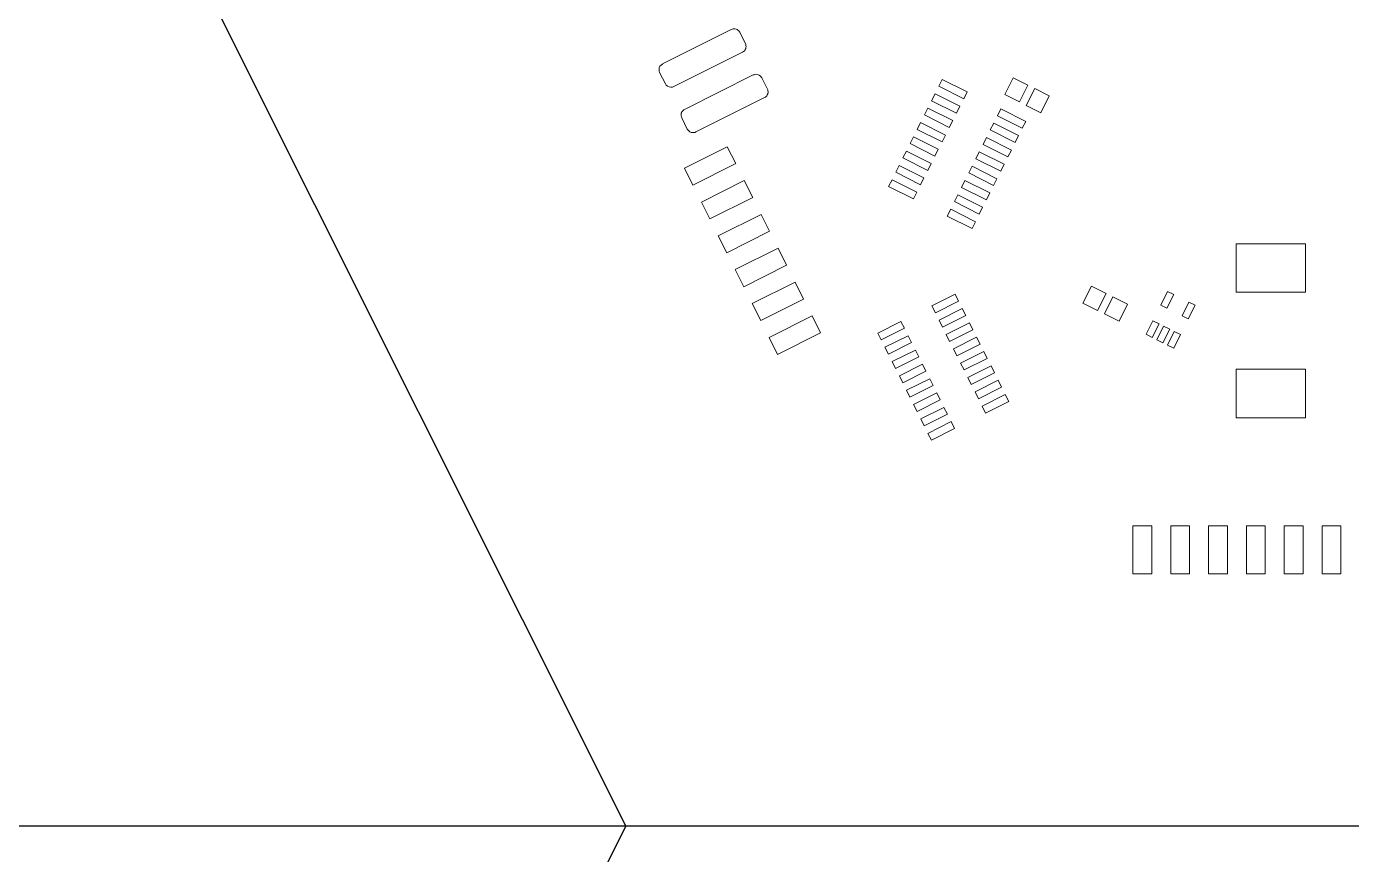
# Model space of a CAD drawing. Header units: inches. Extents: x 70 to 970, y -386 to 214.
# Drawn here: x 189.1 to 294.1, y 100.1 to 165.7 of the extents above; entities that cross this region are included whole.
import ezdxf

# ---------------------------------------------------------------- set-up
doc = ezdxf.new("R2010")
doc.units = ezdxf.units.IN
doc.header["$MEASUREMENT"] = 0

msp = doc.modelspace()

# ---------------------------------------------------------------- linework, layer by layer
at = {"color": 5}
for p in [(190.39, 194.62), (190.39, 10.06)]:
    msp.add_line(p, (236.6, 102.34), dxfattribs=at)
at = {"color": 1, "lineweight": 0}
for p, q in [((261.68, 161.52), (261.41, 160.98)), ((261.41, 160.98), (263.38, 160)), ((263.65, 160.53), (261.68, 161.52)), ((267.31, 161.66), (266.64, 160.32)), ((268.47, 161.08), (267.31, 161.66)), ((267.8, 159.74), (268.47, 161.08)), ((269.01, 160.81), (268.34, 159.47)), ((270.17, 160.23), (269.01, 160.81)), ((261.11, 160.38), (260.84, 159.84)), ((260.84, 159.84), (262.81, 158.86)), ((263.08, 159.4), (261.11, 160.38)), ((263.38, 160), (263.65, 160.53)), ((266.64, 160.32), (267.8, 159.74)), ((269.5, 158.88), (270.17, 160.23)), ((260.54, 159.25), (260.27, 158.71)), ((260.27, 158.71), (262.24, 157.72)), ((262.51, 158.26), (260.54, 159.25)), ((262.81, 158.86), (263.08, 159.4)), ((266.33, 159.19), (266.06, 158.65)), ((266.06, 158.65), (268.03, 157.67)), ((268.3, 158.2), (266.33, 159.19)), ((268.34, 159.47), (269.5, 158.88)), ((259.97, 158.11), (259.7, 157.57)), ((259.7, 157.57), (261.67, 156.59)), ((261.94, 157.12), (259.97, 158.11)), ((262.24, 157.72), (262.51, 158.26)), ((265.76, 158.05), (265.49, 157.52)), ((267.73, 157.07), (265.76, 158.05)), ((268.03, 157.67), (268.3, 158.2)), ((259.4, 156.97), (259.14, 156.44)), ((261.37, 155.99), (259.4, 156.97)), ((261.67, 156.59), (261.94, 157.12)), ((265.19, 156.92), (264.92, 156.38)), ((267.16, 155.93), (265.19, 156.92)), ((265.49, 157.52), (267.46, 156.53)), ((267.46, 156.53), (267.73, 157.07)), ((244.64, 156.19), (241.24, 154.49)), ((245.31, 154.85), (244.64, 156.19)), ((258.84, 155.84), (258.57, 155.3)), ((260.8, 154.85), (258.84, 155.84)), ((259.14, 156.44), (261.1, 155.45)), ((261.1, 155.45), (261.37, 155.99)), ((264.62, 155.78), (264.35, 155.24)), ((266.59, 154.8), (264.62, 155.78)), ((264.92, 156.38), (266.89, 155.4)), ((266.89, 155.4), (267.16, 155.93)), ((241.24, 154.49), (241.92, 153.15)), ((241.92, 153.15), (245.31, 154.85)), ((258.27, 154.7), (258, 154.17)), ((260.23, 153.72), (258.27, 154.7)), ((258.57, 155.3), (260.53, 154.32)), ((260.53, 154.32), (260.8, 154.85)), ((264.05, 154.65), (263.78, 154.11)), ((266.02, 153.66), (264.05, 154.65)), ((264.35, 155.24), (266.32, 154.26)), ((266.32, 154.26), (266.59, 154.8)), ((245.98, 153.51), (242.59, 151.81)), ((246.66, 152.17), (245.98, 153.51)), ((257.7, 153.57), (257.43, 153.03)), ((259.67, 152.58), (257.7, 153.57)), ((258, 154.17), (259.96, 153.18)), ((259.96, 153.18), (260.23, 153.72)), ((263.48, 153.51), (263.22, 152.97)), ((265.45, 152.53), (263.48, 153.51)), ((263.78, 154.11), (265.75, 153.12)), ((265.75, 153.12), (266.02, 153.66)), ((257.43, 153.03), (259.4, 152.05)), ((259.4, 152.05), (259.67, 152.58)), ((262.92, 152.37), (262.65, 151.84)), ((264.88, 151.39), (262.92, 152.37)), ((263.22, 152.97), (265.18, 151.99)), ((265.18, 151.99), (265.45, 152.53)), ((242.59, 151.81), (243.26, 150.47)), ((243.26, 150.47), (246.66, 152.17)), ((262.65, 151.84), (264.61, 150.85)), ((264.61, 150.85), (264.88, 151.39)), ((247.33, 150.83), (243.93, 149.13)), ((248, 149.49), (247.33, 150.83)), ((262.35, 151.24), (262.08, 150.7)), ((262.08, 150.7), (264.05, 149.72)), ((264.31, 150.25), (262.35, 151.24)), ((264.05, 149.72), (264.31, 150.25)), ((244.6, 147.79), (248, 149.49)), ((243.93, 149.13), (244.6, 147.79)), ((248.67, 148.15), (245.27, 146.45)), ((249.34, 146.81), (248.67, 148.15)), ((290.49, 148.51), (284.99, 148.51)), ((284.99, 148.51), (284.99, 144.66)), ((290.49, 144.66), (290.49, 148.51)), ((245.27, 146.45), (245.94, 145.1)), ((245.94, 145.1), (249.34, 146.81)), ((250.01, 145.46), (246.62, 143.76)), ((250.69, 144.12), (250.01, 145.46)), ((273.51, 145.15), (272.84, 143.8)), ((274.67, 144.56), (273.51, 145.15)), ((247.29, 142.42), (250.69, 144.12)), ((262.7, 144.5), (260.86, 143.58)), ((261.14, 143.04), (262.98, 143.96)), ((262.98, 143.96), (262.7, 144.5)), ((274, 143.22), (274.67, 144.56)), ((275.21, 144.3), (274.54, 142.95)), ((276.37, 143.71), (275.21, 144.3)), ((279.54, 144.72), (279, 143.65)), ((279.49, 143.4), (280.03, 144.48)), ((280.03, 144.48), (279.54, 144.72)), ((284.99, 144.66), (290.49, 144.66)), ((246.62, 143.76), (247.29, 142.42)), ((260.86, 143.58), (261.14, 143.04)), ((263.27, 143.37), (261.43, 142.45)), ((263.55, 142.82), (263.27, 143.37)), ((272.84, 143.8), (274, 143.22)), ((274.54, 142.95), (275.7, 142.37)), ((275.7, 142.37), (276.37, 143.71)), ((279, 143.65), (279.49, 143.4)), ((281.24, 143.87), (280.7, 142.8)), ((281.19, 142.55), (281.73, 143.63)), ((281.73, 143.63), (281.24, 143.87)), ((251.36, 142.78), (247.96, 141.08)), ((252.03, 141.44), (251.36, 142.78)), ((258.41, 142.35), (256.57, 141.43)), ((256.84, 140.89), (258.68, 141.81)), ((258.68, 141.81), (258.41, 142.35)), ((261.43, 142.45), (261.71, 141.9)), ((261.71, 141.9), (263.55, 142.82)), ((263.84, 142.23), (262, 141.31)), ((264.11, 141.69), (263.84, 142.23)), ((278.38, 142.4), (277.84, 141.33)), ((278.33, 141.08), (278.87, 142.15)), ((278.87, 142.15), (278.38, 142.4)), ((279.22, 141.97), (278.69, 140.9)), ((279.72, 141.73), (279.22, 141.97)), ((280.7, 142.8), (281.19, 142.55)), ((247.96, 141.08), (248.63, 139.74)), ((248.63, 139.74), (252.03, 141.44)), ((256.57, 141.43), (256.84, 140.89)), ((258.98, 141.22), (257.14, 140.3)), ((259.25, 140.67), (258.98, 141.22)), ((262, 141.31), (262.27, 140.77)), ((262.27, 140.77), (264.11, 141.69)), ((264.41, 141.1), (262.57, 140.18)), ((264.68, 140.55), (264.41, 141.1)), ((277.84, 141.33), (278.33, 141.08)), ((278.69, 140.9), (279.18, 140.65)), ((279.18, 140.65), (279.72, 141.73)), ((280.07, 141.55), (279.54, 140.47)), ((280.03, 140.23), (280.57, 141.3)), ((280.57, 141.3), (280.07, 141.55)), ((257.14, 140.3), (257.41, 139.75)), ((257.41, 139.75), (259.25, 140.67)), ((259.55, 140.08), (257.71, 139.16)), ((259.82, 139.54), (259.55, 140.08)), ((262.57, 140.18), (262.84, 139.63)), ((262.84, 139.63), (264.68, 140.55)), ((264.98, 139.96), (263.14, 139.04)), ((265.25, 139.42), (264.98, 139.96)), ((279.54, 140.47), (280.03, 140.23)), ((257.71, 139.16), (257.98, 138.62)), ((257.98, 138.62), (259.82, 139.54)), ((260.12, 138.95), (258.28, 138.03)), ((260.39, 138.4), (260.12, 138.95)), ((263.14, 139.04), (263.41, 138.5)), ((263.41, 138.5), (265.25, 139.42)), ((265.55, 138.83), (263.71, 137.91)), ((265.82, 138.28), (265.55, 138.83)), ((258.28, 138.03), (258.55, 137.48)), ((258.55, 137.48), (260.39, 138.4)), ((260.69, 137.81), (258.85, 136.89)), ((260.96, 137.27), (260.69, 137.81)), ((263.71, 137.91), (263.98, 137.36)), ((263.98, 137.36), (265.82, 138.28)), ((266.12, 137.69), (264.28, 136.77)), ((266.39, 137.15), (266.12, 137.69)), ((290.49, 138.56), (284.99, 138.56)), ((284.99, 138.56), (284.99, 134.71)), ((290.49, 134.71), (290.49, 138.56)), ((258.85, 136.89), (259.12, 136.35)), ((259.12, 136.35), (260.96, 137.27)), ((261.25, 136.68), (259.41, 135.76)), ((261.53, 136.13), (261.25, 136.68)), ((264.28, 136.77), (264.55, 136.22)), ((264.55, 136.22), (266.39, 137.15)), ((266.68, 136.56), (264.84, 135.63)), ((266.96, 136.01), (266.68, 136.56)), ((259.41, 135.76), (259.69, 135.21)), ((259.69, 135.21), (261.53, 136.13)), ((261.82, 135.54), (259.98, 134.62)), ((262.1, 135), (261.82, 135.54)), ((264.84, 135.63), (265.12, 135.09)), ((265.12, 135.09), (266.96, 136.01)), ((259.98, 134.62), (260.26, 134.08)), ((260.26, 134.08), (262.1, 135)), ((284.99, 134.71), (290.49, 134.71)), ((262.39, 134.41), (260.55, 133.48)), ((260.55, 133.48), (260.82, 132.94)), ((260.82, 132.94), (262.66, 133.86)), ((262.66, 133.86), (262.39, 134.41)), ((278.29, 126.14), (276.79, 126.14)), ((276.79, 126.14), (276.79, 122.34)), ((278.29, 122.34), (278.29, 126.14)), ((281.29, 126.14), (279.79, 126.14)), ((279.79, 126.14), (279.79, 122.34)), ((281.29, 122.34), (281.29, 126.14)), ((284.29, 126.14), (282.79, 126.14)), ((282.79, 126.14), (282.79, 122.34)), ((284.29, 122.34), (284.29, 126.14)), ((287.29, 126.14), (285.79, 126.14)), ((285.79, 126.14), (285.79, 122.34)), ((287.29, 122.34), (287.29, 126.14)), ((290.29, 126.14), (288.79, 126.14)), ((288.79, 126.14), (288.79, 122.34)), ((290.29, 122.34), (290.29, 126.14)), ((293.29, 126.14), (291.79, 126.14)), ((291.79, 126.14), (291.79, 122.34)), ((293.29, 122.34), (293.29, 126.14)), ((276.79, 122.34), (278.29, 122.34)), ((279.79, 122.34), (281.29, 122.34)), ((282.79, 122.34), (284.29, 122.34)), ((285.79, 122.34), (287.29, 122.34)), ((288.79, 122.34), (290.29, 122.34)), ((291.79, 122.34), (293.29, 122.34))]:
    msp.add_line(p, q, dxfattribs=at)
at = {"color": 4}
msp.add_line((956.6, 102.34), (116.6, 102.34), dxfattribs=at)
at = {"color": 1, "lineweight": 0}
for points in [[(239.5, 162.75), (239.5, 162.75), (244.96, 165.48), (244.96, 165.48)], [(244.96, 165.48), (245.05, 165.53), (245.16, 165.54), (245.25, 165.53)], [(245.25, 165.53), (245.37, 165.51), (245.47, 165.45), (245.55, 165.37)], [(245.55, 165.37), (245.58, 165.33), (245.61, 165.3), (245.63, 165.26)], [(245.63, 165.26), (245.63, 165.25), (245.63, 165.25), (245.63, 165.25)], [(245.63, 165.25), (245.63, 165.25), (246.08, 164.36), (246.08, 164.36)], [(246.06, 163.88), (246.01, 163.8), (245.94, 163.73), (245.85, 163.69)], [(246.07, 163.89), (246.07, 163.89), (246.07, 163.89), (246.06, 163.89)], [(246.06, 163.89), (246.06, 163.89), (246.06, 163.89), (246.06, 163.89)], [(246.06, 163.89), (246.06, 163.89), (246.06, 163.89), (246.06, 163.89)], [(246.06, 163.89), (246.06, 163.89), (246.06, 163.89), (246.06, 163.89)], [(246.06, 163.89), (246.06, 163.89), (246.06, 163.89), (246.06, 163.89)], [(246.06, 163.89), (246.06, 163.89), (246.06, 163.89), (246.06, 163.89)], [(246.06, 163.89), (246.06, 163.89), (246.06, 163.89), (246.06, 163.89)], [(246.06, 163.89), (246.06, 163.89), (246.06, 163.89), (246.06, 163.89)], [(246.06, 163.89), (246.06, 163.89), (246.06, 163.89), (246.06, 163.89)], [(246.06, 163.89), (246.06, 163.89), (246.06, 163.89), (246.06, 163.89)], [(246.06, 163.89), (246.06, 163.89), (246.06, 163.89), (246.06, 163.89)], [(246.06, 163.89), (246.06, 163.89), (246.06, 163.89), (246.06, 163.89)], [(246.06, 163.89), (246.06, 163.89), (246.06, 163.89), (246.06, 163.89)], [(246.06, 163.89), (246.06, 163.89), (246.06, 163.89), (246.06, 163.89)], [(246.06, 163.89), (246.06, 163.89), (246.06, 163.89), (246.06, 163.89)], [(246.06, 163.89), (246.06, 163.89), (246.06, 163.88), (246.06, 163.88)], [(246.06, 163.88), (246.06, 163.88), (246.06, 163.88), (246.06, 163.88)], [(246.06, 163.88), (246.06, 163.88), (246.06, 163.88), (246.06, 163.88)], [(246.06, 163.88), (246.06, 163.88), (246.06, 163.88), (246.06, 163.88)], [(246.06, 163.88), (246.06, 163.88), (246.06, 163.88), (246.06, 163.88)], [(246.06, 163.88), (246.06, 163.88), (246.06, 163.88), (246.06, 163.88)], [(246.06, 163.88), (246.06, 163.88), (246.06, 163.88), (246.06, 163.88)], [(246.12, 164.06), (246.11, 164.01), (246.1, 163.95), (246.07, 163.9)], [(246.07, 163.9), (246.07, 163.9), (246.07, 163.9), (246.07, 163.9)], [(246.07, 163.9), (246.07, 163.9), (246.07, 163.9), (246.07, 163.9)], [(246.07, 163.9), (246.07, 163.9), (246.07, 163.9), (246.07, 163.9)], [(246.07, 163.9), (246.07, 163.89), (246.07, 163.89), (246.07, 163.89)], [(246.08, 164.36), (246.12, 164.27), (246.14, 164.16), (246.12, 164.07)], [(246.12, 164.07), (246.12, 164.07), (246.12, 164.07), (246.12, 164.07)], [(246.12, 164.07), (246.12, 164.07), (246.12, 164.07), (246.12, 164.06)], [(246.12, 164.06), (246.12, 164.06), (246.12, 164.06), (246.12, 164.06)], [(246.12, 164.06), (246.12, 164.06), (246.12, 164.06), (246.12, 164.06)], [(246.12, 164.06), (246.12, 164.06), (246.12, 164.06), (246.12, 164.06)], [(245.85, 163.69), (245.85, 163.69), (240.4, 160.96), (240.4, 160.96)], [(245.85, 163.69), (245.85, 163.69), (245.85, 163.69), (245.85, 163.69)], [(239.23, 162.32), (239.23, 162.5), (239.33, 162.66), (239.5, 162.74)], [(239.23, 162.31), (239.23, 162.31), (239.23, 162.31), (239.23, 162.32)], [(239.23, 162.32), (239.23, 162.32), (239.23, 162.32), (239.23, 162.32)], [(239.23, 162.32), (239.23, 162.32), (239.23, 162.32), (239.23, 162.32)], [(239.23, 162.32), (239.23, 162.32), (239.23, 162.32), (239.23, 162.32)], [(239.23, 162.32), (239.23, 162.32), (239.23, 162.32), (239.23, 162.32)], [(239.23, 162.32), (239.23, 162.32), (239.23, 162.32), (239.23, 162.32)], [(239.23, 162.32), (239.23, 162.32), (239.23, 162.32), (239.23, 162.32)], [(239.23, 162.32), (239.23, 162.32), (239.23, 162.32), (239.23, 162.32)], [(239.23, 162.32), (239.23, 162.32), (239.23, 162.32), (239.23, 162.32)], [(239.23, 162.32), (239.23, 162.32), (239.23, 162.32), (239.23, 162.32)], [(239.23, 162.32), (239.23, 162.32), (239.23, 162.32), (239.23, 162.32)], [(239.23, 162.32), (239.23, 162.32), (239.23, 162.32), (239.23, 162.32)], [(239.23, 162.3), (239.23, 162.3), (239.23, 162.31), (239.23, 162.31)], [(239.23, 162.31), (239.23, 162.31), (239.23, 162.31), (239.23, 162.31)], [(239.23, 162.31), (239.23, 162.31), (239.23, 162.31), (239.23, 162.31)], [(239.23, 162.31), (239.23, 162.31), (239.23, 162.31), (239.23, 162.31)], [(239.23, 162.31), (239.23, 162.31), (239.23, 162.31), (239.23, 162.31)], [(239.23, 162.31), (239.23, 162.31), (239.23, 162.31), (239.23, 162.31)], [(239.23, 162.31), (239.23, 162.31), (239.23, 162.31), (239.23, 162.31)], [(239.23, 162.31), (239.23, 162.31), (239.23, 162.31), (239.23, 162.31)], [(239.23, 162.31), (239.23, 162.31), (239.23, 162.31), (239.23, 162.31)], [(239.23, 162.31), (239.23, 162.31), (239.23, 162.31), (239.23, 162.31)], [(239.23, 162.31), (239.23, 162.31), (239.23, 162.31), (239.23, 162.31)], [(239.28, 162.08), (239.24, 162.15), (239.23, 162.23), (239.23, 162.3)], [(239.23, 162.3), (239.23, 162.3), (239.23, 162.3), (239.23, 162.3)], [(239.23, 162.3), (239.23, 162.3), (239.23, 162.3), (239.23, 162.3)], [(239.23, 162.3), (239.23, 162.3), (239.23, 162.3), (239.23, 162.3)], [(239.23, 162.3), (239.23, 162.3), (239.23, 162.3), (239.23, 162.3)], [(239.73, 161.18), (239.73, 161.18), (239.28, 162.08), (239.28, 162.08)], [(239.28, 162.08), (239.28, 162.08), (239.28, 162.08), (239.28, 162.08)], [(239.28, 162.08), (239.28, 162.08), (239.28, 162.08), (239.28, 162.08)], [(239.5, 162.74), (239.5, 162.74), (239.5, 162.75), (239.5, 162.75)], [(239.5, 162.75), (239.5, 162.75), (239.5, 162.75), (239.5, 162.75)], [(239.5, 162.75), (239.5, 162.75), (239.5, 162.75), (239.5, 162.75)], [(239.5, 162.75), (239.5, 162.75), (239.5, 162.75), (239.5, 162.75)], [(239.5, 162.75), (239.5, 162.75), (239.5, 162.75), (239.5, 162.75)], [(239.5, 162.75), (239.5, 162.75), (239.5, 162.75), (239.5, 162.75)], [(239.5, 162.75), (239.5, 162.75), (239.5, 162.75), (239.5, 162.75)], [(239.5, 162.74), (239.5, 162.74), (239.5, 162.74), (239.5, 162.74)], [(239.5, 162.74), (239.5, 162.74), (239.5, 162.74), (239.5, 162.74)], [(239.5, 162.74), (239.5, 162.74), (239.5, 162.74), (239.5, 162.74)], [(241.25, 159.15), (241.25, 159.15), (246.7, 161.88), (246.7, 161.88)], [(246.7, 161.88), (246.72, 161.89), (246.74, 161.9), (246.76, 161.9)], [(246.7, 161.88), (246.7, 161.88), (246.7, 161.88), (246.7, 161.88)], [(246.76, 161.9), (246.81, 161.92), (246.85, 161.93), (246.9, 161.93)], [(246.76, 161.9), (246.76, 161.9), (246.76, 161.9), (246.76, 161.9)], [(246.76, 161.9), (246.76, 161.9), (246.76, 161.9), (246.76, 161.9)], [(246.76, 161.9), (246.76, 161.9), (246.76, 161.9), (246.76, 161.9)], [(246.9, 161.93), (247.09, 161.94), (247.28, 161.84), (247.37, 161.66)], [(246.9, 161.93), (246.9, 161.93), (246.9, 161.93), (246.9, 161.93)], [(246.9, 161.93), (246.9, 161.93), (246.9, 161.93), (246.9, 161.93)], [(240.17, 160.91), (239.99, 160.91), (239.81, 161.01), (239.73, 161.18)], [(239.73, 161.18), (239.73, 161.18), (239.73, 161.18), (239.73, 161.18)], [(240.26, 160.91), (240.23, 160.91), (240.2, 160.91), (240.17, 160.91)], [(240.26, 160.91), (240.26, 160.91), (240.26, 160.91), (240.26, 160.91)], [(240.26, 160.91), (240.26, 160.91), (240.26, 160.91), (240.26, 160.91)], [(240.26, 160.91), (240.26, 160.91), (240.26, 160.91), (240.26, 160.91)], [(240.26, 160.91), (240.26, 160.91), (240.26, 160.91), (240.26, 160.91)], [(240.26, 160.91), (240.26, 160.91), (240.26, 160.91), (240.26, 160.91)], [(240.26, 160.91), (240.26, 160.91), (240.26, 160.91), (240.26, 160.91)], [(240.26, 160.91), (240.26, 160.91), (240.26, 160.91), (240.26, 160.91)], [(240.26, 160.91), (240.26, 160.91), (240.26, 160.91), (240.26, 160.91)], [(240.26, 160.91), (240.26, 160.91), (240.26, 160.91), (240.26, 160.91)], [(240.26, 160.91), (240.26, 160.91), (240.26, 160.91), (240.26, 160.91)], [(240.26, 160.91), (240.26, 160.91), (240.26, 160.91), (240.26, 160.91)], [(240.28, 160.92), (240.28, 160.92), (240.28, 160.92), (240.27, 160.92)], [(240.27, 160.92), (240.28, 160.92), (240.27, 160.92), (240.27, 160.92)], [(240.27, 160.92), (240.27, 160.91), (240.27, 160.91), (240.27, 160.91)], [(240.27, 160.91), (240.27, 160.91), (240.27, 160.91), (240.27, 160.91)], [(240.27, 160.91), (240.27, 160.91), (240.27, 160.91), (240.27, 160.91)], [(240.27, 160.91), (240.27, 160.91), (240.27, 160.91), (240.27, 160.91)], [(240.27, 160.91), (240.27, 160.91), (240.27, 160.91), (240.27, 160.91)], [(240.27, 160.91), (240.27, 160.91), (240.27, 160.91), (240.27, 160.91)], [(240.27, 160.91), (240.27, 160.91), (240.27, 160.91), (240.27, 160.91)], [(240.27, 160.91), (240.27, 160.91), (240.27, 160.91), (240.27, 160.91)], [(240.27, 160.91), (240.27, 160.91), (240.27, 160.91), (240.27, 160.91)], [(240.27, 160.91), (240.27, 160.91), (240.27, 160.91), (240.27, 160.91)], [(240.27, 160.91), (240.27, 160.91), (240.27, 160.91), (240.27, 160.91)], [(240.29, 160.92), (240.29, 160.92), (240.28, 160.92), (240.28, 160.92)], [(240.28, 160.92), (240.28, 160.92), (240.28, 160.92), (240.28, 160.92)], [(240.28, 160.92), (240.28, 160.92), (240.28, 160.92), (240.28, 160.92)], [(240.28, 160.92), (240.28, 160.92), (240.28, 160.92), (240.28, 160.92)], [(240.28, 160.92), (240.28, 160.92), (240.28, 160.92), (240.28, 160.92)], [(240.28, 160.92), (240.28, 160.92), (240.28, 160.92), (240.28, 160.92)], [(240.28, 160.92), (240.28, 160.92), (240.28, 160.92), (240.28, 160.92)], [(240.28, 160.92), (240.28, 160.92), (240.28, 160.92), (240.28, 160.92)], [(240.28, 160.92), (240.28, 160.92), (240.28, 160.92), (240.28, 160.92)], [(240.28, 160.92), (240.28, 160.92), (240.28, 160.92), (240.28, 160.92)], [(240.4, 160.96), (240.36, 160.94), (240.33, 160.93), (240.29, 160.92)], [(240.29, 160.92), (240.29, 160.92), (240.29, 160.92), (240.29, 160.92)], [(240.29, 160.92), (240.29, 160.92), (240.29, 160.92), (240.29, 160.92)], [(240.29, 160.92), (240.29, 160.92), (240.29, 160.92), (240.29, 160.92)], [(240.29, 160.92), (240.29, 160.92), (240.29, 160.92), (240.29, 160.92)], [(240.29, 160.92), (240.29, 160.92), (240.29, 160.92), (240.29, 160.92)], [(240.29, 160.92), (240.29, 160.92), (240.29, 160.92), (240.29, 160.92)], [(240.29, 160.92), (240.29, 160.92), (240.29, 160.92), (240.29, 160.92)], [(240.29, 160.92), (240.29, 160.92), (240.29, 160.92), (240.29, 160.92)], [(247.37, 161.66), (247.37, 161.66), (247.82, 160.76), (247.82, 160.76)], [(247.82, 160.76), (247.87, 160.67), (247.88, 160.57), (247.87, 160.47)], [(247.6, 160.09), (247.6, 160.09), (242.15, 157.36), (242.15, 157.36)], [(247.81, 160.29), (247.76, 160.21), (247.69, 160.14), (247.6, 160.09)], [(247.6, 160.09), (247.6, 160.09), (247.6, 160.09), (247.6, 160.09)], [(247.82, 160.3), (247.81, 160.3), (247.81, 160.3), (247.81, 160.3)], [(247.81, 160.3), (247.81, 160.3), (247.81, 160.3), (247.81, 160.3)], [(247.81, 160.3), (247.81, 160.3), (247.81, 160.3), (247.81, 160.3)], [(247.81, 160.3), (247.81, 160.3), (247.81, 160.3), (247.81, 160.3)], [(247.81, 160.3), (247.81, 160.3), (247.81, 160.3), (247.81, 160.3)], [(247.81, 160.3), (247.81, 160.3), (247.81, 160.3), (247.81, 160.3)], [(247.81, 160.3), (247.81, 160.3), (247.81, 160.3), (247.81, 160.3)], [(247.81, 160.3), (247.81, 160.3), (247.81, 160.3), (247.81, 160.3)], [(247.81, 160.3), (247.81, 160.3), (247.81, 160.3), (247.81, 160.3)], [(247.81, 160.3), (247.81, 160.3), (247.81, 160.3), (247.81, 160.3)], [(247.81, 160.3), (247.81, 160.3), (247.81, 160.3), (247.81, 160.3)], [(247.81, 160.3), (247.81, 160.3), (247.81, 160.3), (247.81, 160.3)], [(247.81, 160.3), (247.81, 160.3), (247.81, 160.29), (247.81, 160.29)], [(247.81, 160.29), (247.81, 160.29), (247.81, 160.29), (247.81, 160.29)], [(247.81, 160.29), (247.81, 160.29), (247.81, 160.29), (247.81, 160.29)], [(247.81, 160.29), (247.81, 160.29), (247.81, 160.29), (247.81, 160.29)], [(247.81, 160.29), (247.81, 160.29), (247.81, 160.29), (247.81, 160.29)], [(247.81, 160.29), (247.81, 160.29), (247.81, 160.29), (247.81, 160.29)], [(247.81, 160.29), (247.81, 160.29), (247.81, 160.29), (247.81, 160.29)], [(247.81, 160.29), (247.81, 160.29), (247.81, 160.29), (247.81, 160.29)], [(247.81, 160.29), (247.81, 160.29), (247.81, 160.29), (247.81, 160.29)], [(247.81, 160.29), (247.81, 160.29), (247.81, 160.29), (247.81, 160.29)], [(247.81, 160.29), (247.81, 160.29), (247.81, 160.29), (247.81, 160.29)], [(247.83, 160.32), (247.82, 160.32), (247.82, 160.32), (247.82, 160.32)], [(247.82, 160.32), (247.82, 160.32), (247.82, 160.32), (247.82, 160.32)], [(247.82, 160.32), (247.82, 160.32), (247.82, 160.32), (247.82, 160.32)], [(247.82, 160.32), (247.82, 160.32), (247.82, 160.32), (247.82, 160.32)], [(247.82, 160.32), (247.82, 160.32), (247.82, 160.32), (247.82, 160.32)], [(247.82, 160.32), (247.82, 160.32), (247.82, 160.32), (247.82, 160.32)], [(247.82, 160.32), (247.82, 160.32), (247.82, 160.32), (247.82, 160.32)], [(247.82, 160.32), (247.82, 160.32), (247.82, 160.32), (247.82, 160.32)], [(247.82, 160.32), (247.82, 160.32), (247.82, 160.32), (247.82, 160.32)], [(247.82, 160.32), (247.82, 160.32), (247.82, 160.32), (247.82, 160.32)], [(247.82, 160.32), (247.82, 160.32), (247.82, 160.32), (247.82, 160.32)], [(247.82, 160.32), (247.82, 160.32), (247.82, 160.32), (247.82, 160.31)], [(247.82, 160.31), (247.82, 160.31), (247.82, 160.31), (247.82, 160.31)], [(247.82, 160.31), (247.82, 160.31), (247.82, 160.31), (247.82, 160.31)], [(247.82, 160.31), (247.82, 160.31), (247.82, 160.31), (247.82, 160.31)], [(247.82, 160.31), (247.82, 160.31), (247.82, 160.31), (247.82, 160.31)], [(247.82, 160.31), (247.82, 160.31), (247.82, 160.31), (247.82, 160.31)], [(247.82, 160.31), (247.82, 160.31), (247.82, 160.31), (247.82, 160.31)], [(247.82, 160.31), (247.82, 160.31), (247.82, 160.31), (247.82, 160.31)], [(247.82, 160.31), (247.82, 160.31), (247.82, 160.31), (247.82, 160.31)], [(247.82, 160.31), (247.82, 160.31), (247.82, 160.31), (247.82, 160.31)], [(247.82, 160.31), (247.82, 160.31), (247.82, 160.31), (247.82, 160.31)], [(247.82, 160.31), (247.82, 160.31), (247.82, 160.31), (247.82, 160.31)], [(247.82, 160.31), (247.82, 160.31), (247.82, 160.31), (247.82, 160.31)], [(247.82, 160.31), (247.82, 160.31), (247.82, 160.31), (247.82, 160.31)], [(247.82, 160.31), (247.82, 160.31), (247.82, 160.31), (247.82, 160.3)], [(247.82, 160.3), (247.82, 160.3), (247.82, 160.3), (247.82, 160.3)], [(247.82, 160.3), (247.82, 160.3), (247.82, 160.3), (247.82, 160.3)], [(247.82, 160.3), (247.82, 160.3), (247.82, 160.3), (247.82, 160.3)], [(247.82, 160.3), (247.82, 160.3), (247.82, 160.3), (247.82, 160.3)], [(247.82, 160.3), (247.82, 160.3), (247.82, 160.3), (247.82, 160.3)], [(247.82, 160.3), (247.82, 160.3), (247.82, 160.3), (247.82, 160.3)], [(247.82, 160.3), (247.82, 160.3), (247.82, 160.3), (247.82, 160.3)], [(247.82, 160.3), (247.82, 160.3), (247.82, 160.3), (247.82, 160.3)], [(247.82, 160.3), (247.82, 160.3), (247.82, 160.3), (247.82, 160.3)], [(247.82, 160.3), (247.82, 160.3), (247.82, 160.3), (247.82, 160.3)], [(247.82, 160.3), (247.82, 160.3), (247.82, 160.3), (247.82, 160.3)], [(247.84, 160.34), (247.84, 160.34), (247.84, 160.34), (247.83, 160.34)], [(247.83, 160.34), (247.83, 160.34), (247.83, 160.34), (247.83, 160.34)], [(247.83, 160.34), (247.83, 160.34), (247.83, 160.34), (247.83, 160.34)], [(247.83, 160.34), (247.83, 160.34), (247.83, 160.34), (247.83, 160.34)], [(247.83, 160.34), (247.83, 160.34), (247.83, 160.34), (247.83, 160.34)], [(247.83, 160.34), (247.83, 160.34), (247.83, 160.34), (247.83, 160.34)], [(247.83, 160.34), (247.83, 160.34), (247.83, 160.34), (247.83, 160.34)], [(247.83, 160.34), (247.83, 160.34), (247.83, 160.34), (247.83, 160.34)], [(247.83, 160.34), (247.83, 160.34), (247.83, 160.34), (247.83, 160.34)], [(247.83, 160.34), (247.83, 160.34), (247.83, 160.34), (247.83, 160.34)], [(247.83, 160.34), (247.83, 160.34), (247.83, 160.34), (247.83, 160.34)], [(247.83, 160.34), (247.83, 160.34), (247.83, 160.34), (247.83, 160.34)], [(247.83, 160.34), (247.83, 160.34), (247.83, 160.34), (247.83, 160.34)], [(247.83, 160.34), (247.83, 160.34), (247.83, 160.34), (247.83, 160.34)], [(247.83, 160.34), (247.83, 160.34), (247.83, 160.34), (247.83, 160.34)], [(247.83, 160.34), (247.83, 160.34), (247.83, 160.34), (247.83, 160.34)], [(247.83, 160.34), (247.83, 160.34), (247.83, 160.33), (247.83, 160.33)], [(247.83, 160.33), (247.83, 160.33), (247.83, 160.33), (247.83, 160.33)], [(247.83, 160.33), (247.83, 160.33), (247.83, 160.33), (247.83, 160.33)], [(247.83, 160.33), (247.83, 160.33), (247.83, 160.33), (247.83, 160.33)], [(247.83, 160.33), (247.83, 160.33), (247.83, 160.33), (247.83, 160.33)], [(247.83, 160.33), (247.83, 160.33), (247.83, 160.33), (247.83, 160.33)], [(247.83, 160.33), (247.83, 160.33), (247.83, 160.33), (247.83, 160.33)], [(247.83, 160.33), (247.83, 160.33), (247.83, 160.33), (247.83, 160.33)], [(247.83, 160.33), (247.83, 160.33), (247.83, 160.33), (247.83, 160.33)], [(247.83, 160.33), (247.83, 160.33), (247.83, 160.33), (247.83, 160.33)], [(247.83, 160.33), (247.83, 160.33), (247.83, 160.33), (247.83, 160.33)], [(247.83, 160.33), (247.83, 160.33), (247.83, 160.33), (247.83, 160.33)], [(247.83, 160.33), (247.83, 160.33), (247.83, 160.33), (247.83, 160.33)], [(247.83, 160.33), (247.83, 160.33), (247.83, 160.33), (247.83, 160.33)], [(247.83, 160.33), (247.83, 160.33), (247.83, 160.33), (247.83, 160.33)], [(247.83, 160.33), (247.83, 160.33), (247.83, 160.33), (247.83, 160.33)], [(247.83, 160.33), (247.83, 160.33), (247.83, 160.33), (247.83, 160.33)], [(247.83, 160.33), (247.83, 160.33), (247.83, 160.33), (247.83, 160.33)], [(247.83, 160.33), (247.83, 160.32), (247.83, 160.32), (247.83, 160.32)], [(247.83, 160.32), (247.83, 160.32), (247.83, 160.32), (247.83, 160.32)], [(247.83, 160.32), (247.83, 160.32), (247.83, 160.32), (247.83, 160.32)], [(247.83, 160.32), (247.83, 160.32), (247.83, 160.32), (247.83, 160.32)], [(247.83, 160.32), (247.83, 160.32), (247.83, 160.32), (247.83, 160.32)], [(247.83, 160.32), (247.83, 160.32), (247.83, 160.32), (247.83, 160.32)], [(247.83, 160.32), (247.83, 160.32), (247.83, 160.32), (247.83, 160.32)], [(247.83, 160.32), (247.83, 160.32), (247.83, 160.32), (247.83, 160.32)], [(247.83, 160.32), (247.83, 160.32), (247.83, 160.32), (247.83, 160.32)], [(247.83, 160.32), (247.83, 160.32), (247.83, 160.32), (247.83, 160.32)], [(247.86, 160.42), (247.86, 160.4), (247.85, 160.37), (247.84, 160.35)], [(247.84, 160.35), (247.84, 160.35), (247.84, 160.35), (247.84, 160.35)], [(247.84, 160.35), (247.84, 160.35), (247.84, 160.35), (247.84, 160.35)], [(247.84, 160.35), (247.84, 160.35), (247.84, 160.35), (247.84, 160.35)], [(247.84, 160.35), (247.84, 160.35), (247.84, 160.35), (247.84, 160.35)], [(247.84, 160.35), (247.84, 160.34), (247.84, 160.34), (247.84, 160.34)], [(247.84, 160.34), (247.84, 160.34), (247.84, 160.34), (247.84, 160.34)], [(247.84, 160.34), (247.84, 160.34), (247.84, 160.34), (247.84, 160.34)], [(247.84, 160.34), (247.84, 160.34), (247.84, 160.34), (247.84, 160.34)], [(247.87, 160.44), (247.87, 160.44), (247.87, 160.44), (247.86, 160.44)], [(247.86, 160.44), (247.86, 160.44), (247.86, 160.44), (247.86, 160.44)], [(247.86, 160.44), (247.86, 160.44), (247.86, 160.44), (247.86, 160.44)], [(247.86, 160.44), (247.86, 160.43), (247.86, 160.43), (247.86, 160.43)], [(247.86, 160.43), (247.86, 160.43), (247.86, 160.43), (247.86, 160.43)], [(247.86, 160.43), (247.86, 160.43), (247.86, 160.42), (247.86, 160.42)], [(247.87, 160.47), (247.87, 160.47), (247.87, 160.47), (247.87, 160.47)], [(247.87, 160.47), (247.87, 160.47), (247.87, 160.47), (247.87, 160.47)], [(247.87, 160.47), (247.87, 160.47), (247.87, 160.47), (247.87, 160.47)], [(247.87, 160.47), (247.87, 160.47), (247.87, 160.47), (247.87, 160.47)], [(247.87, 160.47), (247.87, 160.47), (247.87, 160.47), (247.87, 160.47)], [(247.87, 160.47), (247.87, 160.47), (247.87, 160.47), (247.87, 160.47)], [(247.87, 160.47), (247.87, 160.47), (247.87, 160.47), (247.87, 160.47)], [(247.87, 160.47), (247.87, 160.47), (247.87, 160.47), (247.87, 160.47)], [(247.87, 160.47), (247.87, 160.47), (247.87, 160.47), (247.87, 160.47)], [(247.87, 160.47), (247.87, 160.47), (247.87, 160.47), (247.87, 160.47)], [(247.87, 160.47), (247.87, 160.47), (247.87, 160.47), (247.87, 160.47)], [(247.87, 160.47), (247.87, 160.47), (247.87, 160.47), (247.87, 160.47)], [(247.87, 160.47), (247.87, 160.47), (247.87, 160.47), (247.87, 160.47)], [(247.87, 160.47), (247.87, 160.47), (247.87, 160.47), (247.87, 160.47)], [(247.87, 160.47), (247.87, 160.47), (247.87, 160.47), (247.87, 160.47)], [(247.87, 160.46), (247.87, 160.46), (247.87, 160.46), (247.87, 160.46)], [(247.87, 160.46), (247.87, 160.46), (247.87, 160.46), (247.87, 160.46)], [(247.87, 160.46), (247.87, 160.46), (247.87, 160.46), (247.87, 160.46)], [(247.87, 160.46), (247.87, 160.46), (247.87, 160.46), (247.87, 160.46)], [(247.87, 160.46), (247.87, 160.46), (247.87, 160.46), (247.87, 160.46)], [(247.87, 160.46), (247.87, 160.46), (247.87, 160.46), (247.87, 160.46)], [(247.87, 160.46), (247.87, 160.46), (247.87, 160.46), (247.87, 160.46)], [(247.87, 160.46), (247.87, 160.46), (247.87, 160.46), (247.87, 160.46)], [(247.87, 160.46), (247.87, 160.46), (247.87, 160.46), (247.87, 160.46)], [(247.87, 160.46), (247.87, 160.46), (247.87, 160.46), (247.87, 160.46)], [(247.87, 160.46), (247.87, 160.46), (247.87, 160.46), (247.87, 160.46)], [(247.87, 160.46), (247.87, 160.46), (247.87, 160.46), (247.87, 160.46)], [(247.87, 160.46), (247.87, 160.46), (247.87, 160.46), (247.87, 160.46)], [(247.87, 160.46), (247.87, 160.46), (247.87, 160.45), (247.87, 160.45)], [(247.87, 160.45), (247.87, 160.45), (247.87, 160.45), (247.87, 160.45)], [(247.87, 160.45), (247.87, 160.45), (247.87, 160.45), (247.87, 160.45)], [(247.87, 160.45), (247.87, 160.45), (247.87, 160.45), (247.87, 160.45)], [(247.87, 160.45), (247.87, 160.45), (247.87, 160.45), (247.87, 160.45)], [(247.87, 160.45), (247.87, 160.45), (247.87, 160.45), (247.87, 160.45)], [(247.87, 160.45), (247.87, 160.45), (247.87, 160.45), (247.87, 160.45)], [(247.87, 160.45), (247.87, 160.45), (247.87, 160.45), (247.87, 160.45)], [(247.87, 160.45), (247.87, 160.45), (247.87, 160.45), (247.87, 160.45)], [(247.87, 160.45), (247.87, 160.45), (247.87, 160.45), (247.87, 160.45)], [(247.87, 160.45), (247.87, 160.45), (247.87, 160.45), (247.87, 160.45)], [(247.87, 160.45), (247.87, 160.45), (247.87, 160.45), (247.87, 160.45)], [(247.87, 160.45), (247.87, 160.45), (247.87, 160.45), (247.87, 160.45)], [(247.87, 160.44), (247.87, 160.44), (247.87, 160.44), (247.87, 160.44)], [(247.87, 160.44), (247.87, 160.44), (247.87, 160.44), (247.87, 160.44)], [(247.87, 160.44), (247.87, 160.44), (247.87, 160.44), (247.87, 160.44)], [(247.87, 160.44), (247.87, 160.44), (247.87, 160.44), (247.87, 160.44)], [(247.87, 160.44), (247.87, 160.44), (247.87, 160.44), (247.87, 160.44)], [(247.87, 160.44), (247.87, 160.44), (247.87, 160.44), (247.87, 160.44)], [(247.87, 160.44), (247.87, 160.44), (247.87, 160.44), (247.87, 160.44)], [(241.03, 158.48), (240.98, 158.57), (240.96, 158.67), (240.98, 158.76)], [(240.98, 158.8), (240.98, 158.8), (240.98, 158.81), (240.98, 158.81)], [(240.98, 158.81), (240.98, 158.81), (240.98, 158.81), (240.99, 158.81)], [(240.98, 158.8), (240.98, 158.8), (240.98, 158.8), (240.98, 158.8)], [(240.98, 158.8), (240.98, 158.8), (240.98, 158.8), (240.98, 158.8)], [(240.98, 158.8), (240.98, 158.8), (240.98, 158.8), (240.98, 158.8)], [(240.98, 158.8), (240.98, 158.8), (240.98, 158.8), (240.98, 158.8)], [(240.98, 158.8), (240.98, 158.8), (240.98, 158.8), (240.98, 158.8)], [(240.98, 158.8), (240.98, 158.8), (240.98, 158.8), (240.98, 158.8)], [(240.98, 158.8), (240.98, 158.8), (240.98, 158.8), (240.98, 158.8)], [(240.98, 158.8), (240.98, 158.8), (240.98, 158.8), (240.98, 158.8)], [(240.98, 158.8), (240.98, 158.8), (240.98, 158.8), (240.98, 158.8)], [(240.98, 158.8), (240.98, 158.8), (240.98, 158.8), (240.98, 158.8)], [(240.98, 158.78), (240.98, 158.78), (240.98, 158.78), (240.98, 158.79)], [(240.98, 158.79), (240.98, 158.79), (240.98, 158.79), (240.98, 158.79)], [(240.98, 158.79), (240.98, 158.79), (240.98, 158.79), (240.98, 158.79)], [(240.98, 158.79), (240.98, 158.79), (240.98, 158.79), (240.98, 158.79)], [(240.98, 158.79), (240.98, 158.79), (240.98, 158.79), (240.98, 158.79)], [(240.98, 158.79), (240.98, 158.79), (240.98, 158.79), (240.98, 158.79)], [(240.98, 158.79), (240.98, 158.79), (240.98, 158.79), (240.98, 158.79)], [(240.98, 158.79), (240.98, 158.79), (240.98, 158.79), (240.98, 158.79)], [(240.98, 158.79), (240.98, 158.79), (240.98, 158.79), (240.98, 158.79)], [(240.98, 158.79), (240.98, 158.79), (240.98, 158.79), (240.98, 158.79)], [(240.98, 158.79), (240.98, 158.79), (240.98, 158.79), (240.98, 158.79)], [(240.98, 158.79), (240.98, 158.79), (240.98, 158.79), (240.98, 158.79)], [(240.98, 158.79), (240.98, 158.79), (240.98, 158.79), (240.98, 158.79)], [(240.98, 158.79), (240.98, 158.79), (240.98, 158.79), (240.98, 158.79)], [(240.98, 158.79), (240.98, 158.79), (240.98, 158.79), (240.98, 158.79)], [(240.98, 158.77), (240.98, 158.78), (240.98, 158.78), (240.98, 158.78)], [(240.98, 158.78), (240.98, 158.78), (240.98, 158.78), (240.98, 158.78)], [(240.98, 158.78), (240.98, 158.78), (240.98, 158.78), (240.98, 158.78)], [(240.98, 158.78), (240.98, 158.78), (240.98, 158.78), (240.98, 158.78)], [(240.98, 158.78), (240.98, 158.78), (240.98, 158.78), (240.98, 158.78)], [(240.98, 158.78), (240.98, 158.78), (240.98, 158.78), (240.98, 158.78)], [(240.98, 158.78), (240.98, 158.78), (240.98, 158.78), (240.98, 158.78)], [(240.98, 158.78), (240.98, 158.78), (240.98, 158.78), (240.98, 158.78)], [(240.98, 158.78), (240.98, 158.78), (240.98, 158.78), (240.98, 158.78)], [(240.98, 158.78), (240.98, 158.78), (240.98, 158.78), (240.98, 158.78)], [(240.98, 158.78), (240.98, 158.78), (240.98, 158.78), (240.98, 158.78)], [(240.98, 158.78), (240.98, 158.78), (240.98, 158.78), (240.98, 158.78)], [(240.98, 158.76), (240.98, 158.76), (240.98, 158.77), (240.98, 158.77)], [(240.98, 158.77), (240.98, 158.77), (240.98, 158.77), (240.98, 158.77)], [(240.98, 158.77), (240.98, 158.77), (240.98, 158.77), (240.98, 158.77)], [(240.98, 158.77), (240.98, 158.77), (240.98, 158.77), (240.98, 158.77)], [(240.98, 158.77), (240.98, 158.77), (240.98, 158.77), (240.98, 158.77)], [(240.98, 158.77), (240.98, 158.77), (240.98, 158.77), (240.98, 158.77)], [(240.98, 158.77), (240.98, 158.77), (240.98, 158.77), (240.98, 158.77)], [(240.98, 158.77), (240.98, 158.77), (240.98, 158.77), (240.98, 158.77)], [(240.98, 158.77), (240.98, 158.77), (240.98, 158.77), (240.98, 158.77)], [(240.98, 158.77), (240.98, 158.77), (240.98, 158.77), (240.98, 158.77)], [(240.98, 158.77), (240.98, 158.77), (240.98, 158.77), (240.98, 158.77)], [(240.98, 158.77), (240.98, 158.77), (240.98, 158.77), (240.98, 158.77)], [(240.98, 158.77), (240.98, 158.77), (240.98, 158.77), (240.98, 158.77)], [(240.98, 158.77), (240.98, 158.77), (240.98, 158.77), (240.98, 158.77)], [(240.98, 158.77), (240.98, 158.77), (240.98, 158.77), (240.98, 158.77)], [(240.98, 158.77), (240.98, 158.77), (240.98, 158.77), (240.98, 158.77)], [(240.99, 158.82), (240.99, 158.84), (241, 158.87), (241.01, 158.89)], [(240.99, 158.81), (240.99, 158.81), (240.99, 158.82), (240.99, 158.82)], [(241.01, 158.89), (241.01, 158.89), (241.01, 158.9), (241.01, 158.9)], [(241.01, 158.9), (241.01, 158.9), (241.01, 158.9), (241.01, 158.9)], [(241.01, 158.9), (241.01, 158.9), (241.01, 158.9), (241.01, 158.9)], [(241.01, 158.9), (241.01, 158.9), (241.01, 158.9), (241.01, 158.9)], [(241.01, 158.9), (241.01, 158.9), (241.01, 158.9), (241.01, 158.9)], [(241.01, 158.9), (241.01, 158.9), (241.01, 158.9), (241.01, 158.9)], [(241.01, 158.9), (241.01, 158.9), (241.01, 158.9), (241.01, 158.9)], [(241.01, 158.9), (241.01, 158.9), (241.01, 158.9), (241.01, 158.9)], [(241.01, 158.9), (241.01, 158.9), (241.01, 158.9), (241.02, 158.9)], [(241.01, 158.89), (241.01, 158.89), (241.01, 158.89), (241.01, 158.89)], [(241.01, 158.89), (241.01, 158.89), (241.01, 158.89), (241.01, 158.89)], [(241.01, 158.89), (241.01, 158.89), (241.01, 158.89), (241.01, 158.89)], [(241.01, 158.89), (241.01, 158.89), (241.01, 158.89), (241.01, 158.89)], [(241.01, 158.89), (241.01, 158.89), (241.01, 158.89), (241.01, 158.89)], [(241.01, 158.89), (241.01, 158.89), (241.01, 158.89), (241.01, 158.89)], [(241.02, 158.91), (241.02, 158.92), (241.02, 158.92), (241.02, 158.92)], [(241.02, 158.92), (241.02, 158.92), (241.02, 158.92), (241.02, 158.92)], [(241.02, 158.92), (241.02, 158.92), (241.02, 158.92), (241.02, 158.92)], [(241.02, 158.92), (241.02, 158.92), (241.02, 158.92), (241.02, 158.92)], [(241.02, 158.92), (241.02, 158.92), (241.02, 158.92), (241.02, 158.92)], [(241.02, 158.92), (241.02, 158.92), (241.02, 158.92), (241.02, 158.92)], [(241.02, 158.92), (241.02, 158.92), (241.02, 158.92), (241.02, 158.92)], [(241.02, 158.92), (241.02, 158.92), (241.02, 158.92), (241.02, 158.92)], [(241.02, 158.92), (241.02, 158.92), (241.02, 158.92), (241.02, 158.92)], [(241.02, 158.92), (241.02, 158.92), (241.02, 158.92), (241.02, 158.92)], [(241.02, 158.92), (241.02, 158.92), (241.02, 158.92), (241.02, 158.92)], [(241.02, 158.92), (241.02, 158.92), (241.02, 158.92), (241.02, 158.92)], [(241.02, 158.92), (241.02, 158.92), (241.02, 158.92), (241.02, 158.92)], [(241.02, 158.92), (241.02, 158.92), (241.02, 158.92), (241.02, 158.92)], [(241.02, 158.92), (241.02, 158.92), (241.02, 158.92), (241.02, 158.92)], [(241.02, 158.92), (241.02, 158.92), (241.02, 158.92), (241.02, 158.92)], [(241.02, 158.92), (241.02, 158.92), (241.02, 158.92), (241.03, 158.92)], [(241.02, 158.9), (241.02, 158.9), (241.02, 158.9), (241.02, 158.91)], [(241.02, 158.91), (241.02, 158.91), (241.02, 158.91), (241.02, 158.91)], [(241.02, 158.91), (241.02, 158.91), (241.02, 158.91), (241.02, 158.91)], [(241.02, 158.91), (241.02, 158.91), (241.02, 158.91), (241.02, 158.91)], [(241.02, 158.91), (241.02, 158.91), (241.02, 158.91), (241.02, 158.91)], [(241.02, 158.91), (241.02, 158.91), (241.02, 158.91), (241.02, 158.91)], [(241.02, 158.91), (241.02, 158.91), (241.02, 158.91), (241.02, 158.91)], [(241.02, 158.91), (241.02, 158.91), (241.02, 158.91), (241.02, 158.91)], [(241.02, 158.91), (241.02, 158.91), (241.02, 158.91), (241.02, 158.91)], [(241.02, 158.91), (241.02, 158.91), (241.02, 158.91), (241.02, 158.91)], [(241.02, 158.91), (241.02, 158.91), (241.02, 158.91), (241.02, 158.91)], [(241.02, 158.91), (241.02, 158.91), (241.02, 158.91), (241.02, 158.91)], [(241.02, 158.91), (241.02, 158.91), (241.02, 158.91), (241.02, 158.91)], [(241.02, 158.91), (241.02, 158.91), (241.02, 158.91), (241.02, 158.91)], [(241.02, 158.91), (241.02, 158.91), (241.02, 158.91), (241.02, 158.91)], [(241.02, 158.91), (241.02, 158.91), (241.02, 158.91), (241.02, 158.91)], [(241.02, 158.91), (241.02, 158.91), (241.02, 158.91), (241.02, 158.91)], [(241.02, 158.9), (241.02, 158.9), (241.02, 158.9), (241.02, 158.9)], [(241.02, 158.9), (241.02, 158.9), (241.02, 158.9), (241.02, 158.9)], [(241.02, 158.9), (241.02, 158.9), (241.02, 158.9), (241.02, 158.9)], [(241.02, 158.9), (241.02, 158.9), (241.02, 158.9), (241.02, 158.9)], [(241.02, 158.9), (241.02, 158.9), (241.02, 158.9), (241.02, 158.9)], [(241.02, 158.9), (241.02, 158.9), (241.02, 158.9), (241.02, 158.9)], [(241.02, 158.9), (241.02, 158.9), (241.02, 158.9), (241.02, 158.9)], [(241.02, 158.9), (241.02, 158.9), (241.02, 158.9), (241.02, 158.9)], [(241.02, 158.9), (241.02, 158.9), (241.02, 158.9), (241.02, 158.9)], [(241.03, 158.93), (241.03, 158.93), (241.03, 158.93), (241.03, 158.94)], [(241.03, 158.94), (241.03, 158.94), (241.03, 158.94), (241.03, 158.94)], [(241.03, 158.94), (241.03, 158.94), (241.03, 158.94), (241.03, 158.94)], [(241.03, 158.94), (241.03, 158.94), (241.03, 158.94), (241.03, 158.94)], [(241.03, 158.94), (241.03, 158.94), (241.03, 158.94), (241.03, 158.94)], [(241.03, 158.94), (241.03, 158.94), (241.03, 158.94), (241.03, 158.94)], [(241.03, 158.94), (241.03, 158.94), (241.03, 158.94), (241.03, 158.94)], [(241.03, 158.94), (241.03, 158.94), (241.03, 158.94), (241.03, 158.94)], [(241.03, 158.94), (241.03, 158.94), (241.03, 158.94), (241.03, 158.94)], [(241.03, 158.94), (241.03, 158.94), (241.03, 158.94), (241.03, 158.94)], [(241.03, 158.94), (241.03, 158.94), (241.03, 158.94), (241.03, 158.94)], [(241.03, 158.94), (241.03, 158.94), (241.03, 158.94), (241.03, 158.94)], [(241.03, 158.94), (241.03, 158.94), (241.03, 158.94), (241.03, 158.94)], [(241.03, 158.94), (241.03, 158.94), (241.03, 158.94), (241.03, 158.94)], [(241.03, 158.94), (241.03, 158.94), (241.03, 158.94), (241.03, 158.94)], [(241.03, 158.94), (241.03, 158.94), (241.04, 158.94), (241.04, 158.94)], [(241.03, 158.92), (241.03, 158.93), (241.03, 158.92), (241.03, 158.93)], [(241.03, 158.93), (241.03, 158.93), (241.03, 158.93), (241.03, 158.93)], [(241.03, 158.93), (241.03, 158.93), (241.03, 158.93), (241.03, 158.93)], [(241.03, 158.93), (241.03, 158.93), (241.03, 158.93), (241.03, 158.93)], [(241.03, 158.93), (241.03, 158.93), (241.03, 158.93), (241.03, 158.93)], [(241.03, 158.93), (241.03, 158.93), (241.03, 158.93), (241.03, 158.93)], [(241.03, 158.93), (241.03, 158.93), (241.03, 158.93), (241.03, 158.93)], [(241.03, 158.93), (241.03, 158.93), (241.03, 158.93), (241.03, 158.93)], [(241.03, 158.93), (241.03, 158.93), (241.03, 158.93), (241.03, 158.93)], [(241.03, 158.93), (241.03, 158.93), (241.03, 158.93), (241.03, 158.93)], [(241.03, 158.93), (241.03, 158.93), (241.03, 158.93), (241.03, 158.93)], [(241.03, 158.93), (241.03, 158.93), (241.03, 158.93), (241.03, 158.93)], [(241.03, 158.93), (241.03, 158.93), (241.03, 158.93), (241.03, 158.93)], [(241.03, 158.93), (241.03, 158.93), (241.03, 158.93), (241.03, 158.93)], [(241.03, 158.93), (241.03, 158.93), (241.03, 158.93), (241.03, 158.93)], [(241.03, 158.93), (241.03, 158.93), (241.03, 158.93), (241.03, 158.93)], [(241.03, 158.92), (241.03, 158.92), (241.03, 158.92), (241.03, 158.92)], [(241.03, 158.92), (241.03, 158.92), (241.03, 158.92), (241.03, 158.92)], [(241.03, 158.92), (241.03, 158.92), (241.03, 158.92), (241.03, 158.92)], [(241.04, 158.95), (241.09, 159.03), (241.16, 159.1), (241.25, 159.15)], [(241.04, 158.94), (241.04, 158.95), (241.04, 158.95), (241.04, 158.95)], [(241.04, 158.95), (241.04, 158.95), (241.04, 158.95), (241.04, 158.95)], [(241.04, 158.95), (241.04, 158.95), (241.04, 158.95), (241.04, 158.95)], [(241.04, 158.95), (241.04, 158.95), (241.04, 158.95), (241.04, 158.95)], [(241.04, 158.95), (241.04, 158.95), (241.04, 158.95), (241.04, 158.95)], [(241.04, 158.95), (241.04, 158.95), (241.04, 158.95), (241.04, 158.95)], [(241.04, 158.95), (241.04, 158.95), (241.04, 158.95), (241.04, 158.95)], [(241.04, 158.95), (241.04, 158.95), (241.04, 158.95), (241.04, 158.95)], [(241.04, 158.94), (241.04, 158.94), (241.04, 158.94), (241.04, 158.94)], [(241.04, 158.94), (241.04, 158.94), (241.04, 158.94), (241.04, 158.94)], [(241.04, 158.94), (241.04, 158.94), (241.04, 158.94), (241.04, 158.94)], [(241.04, 158.94), (241.04, 158.94), (241.04, 158.94), (241.04, 158.94)], [(241.04, 158.94), (241.04, 158.94), (241.04, 158.94), (241.04, 158.94)], [(241.25, 159.15), (241.25, 159.15), (241.25, 159.15), (241.25, 159.15)], [(241.47, 157.58), (241.47, 157.58), (241.03, 158.48), (241.03, 158.48)], [(241.92, 157.31), (241.74, 157.31), (241.56, 157.41), (241.47, 157.58)], [(241.95, 157.31), (241.94, 157.31), (241.93, 157.31), (241.92, 157.31)], [(242.09, 157.33), (242.04, 157.32), (242, 157.31), (241.95, 157.31)], [(241.95, 157.31), (241.95, 157.31), (241.95, 157.31), (241.95, 157.31)], [(241.95, 157.31), (241.95, 157.31), (241.95, 157.31), (241.95, 157.31)], [(242.09, 157.33), (242.09, 157.33), (242.08, 157.33), (242.09, 157.33)], [(242.14, 157.36), (242.13, 157.35), (242.11, 157.34), (242.09, 157.34)], [(242.09, 157.34), (242.09, 157.34), (242.09, 157.34), (242.09, 157.33)], [(242.09, 157.33), (242.09, 157.34), (242.09, 157.34), (242.09, 157.33)], [(242.15, 157.36), (242.15, 157.36), (242.15, 157.36), (242.14, 157.36)]]:
    msp.add_open_spline(points, degree=3, dxfattribs=at)
for points, knots in [([(246.06, 163.89), (246.06, 163.89), (246.06, 163.89), (246.06, 163.89), (246.06, 163.89), (246.06, 163.89), (246.06, 163.89)], [93, 93, 93, 93, 94, 94, 94, 95, 95, 95, 95]), ([(239.23, 162.32), (239.23, 162.32), (239.23, 162.32), (239.23, 162.32), (239.23, 162.32), (239.23, 162.32), (239.23, 162.32)], [41, 41, 41, 41, 42, 42, 42, 43, 43, 43, 43]), ([(239.23, 162.31), (239.23, 162.31), (239.23, 162.31), (239.23, 162.31), (239.23, 162.31), (239.23, 162.31), (239.23, 162.31)], [22, 22, 22, 22, 23, 23, 23, 24, 24, 24, 24]), ([(239.23, 162.31), (239.23, 162.31), (239.23, 162.31), (239.23, 162.31), (239.23, 162.31), (239.23, 162.31), (239.23, 162.31)], [28, 28, 28, 28, 29, 29, 29, 30, 30, 30, 30]), ([(239.23, 162.31), (239.23, 162.31), (239.23, 162.31), (239.23, 162.31), (239.23, 162.31), (239.23, 162.31), (239.23, 162.31)], [30, 30, 30, 30, 31, 31, 31, 32, 32, 32, 32]), ([(240.27, 160.91), (240.26, 160.91), (240.26, 160.91), (240.26, 160.91), (240.26, 160.91), (240.26, 160.91), (240.26, 160.91)], [150, 150, 150, 150, 151, 151, 151, 152, 152, 152, 152]), ([(240.26, 160.91), (240.26, 160.91), (240.26, 160.91), (240.26, 160.91), (240.26, 160.91), (240.26, 160.91), (240.26, 160.91)], [153, 153, 153, 153, 154, 154, 154, 155, 155, 155, 155]), ([(240.28, 160.92), (240.28, 160.92), (240.28, 160.92), (240.28, 160.92), (240.28, 160.92), (240.28, 160.92), (240.28, 160.92)], [124, 124, 124, 124, 125, 125, 125, 126, 126, 126, 126]), ([(240.28, 160.92), (240.28, 160.92), (240.28, 160.92), (240.28, 160.92), (240.28, 160.92), (240.28, 160.92), (240.28, 160.92)], [127, 127, 127, 127, 128, 128, 128, 129, 129, 129, 129]), ([(247.82, 160.31), (247.82, 160.31), (247.82, 160.31), (247.82, 160.31), (247.82, 160.31), (247.82, 160.31), (247.82, 160.31)], [371, 371, 371, 371, 372, 372, 372, 373, 373, 373, 373]), ([(247.87, 160.47), (247.87, 160.47), (247.87, 160.47), (247.87, 160.47), (247.87, 160.47), (247.87, 160.47), (247.87, 160.47)], [235, 235, 235, 235, 236, 236, 236, 237, 237, 237, 237]), ([(247.87, 160.47), (247.87, 160.46), (247.87, 160.46), (247.87, 160.46), (247.87, 160.46), (247.87, 160.46), (247.87, 160.46)], [239, 239, 239, 239, 240, 240, 240, 241, 241, 241, 241]), ([(247.87, 160.46), (247.87, 160.46), (247.87, 160.46), (247.87, 160.46), (247.87, 160.46), (247.87, 160.46), (247.87, 160.46)], [244, 244, 244, 244, 245, 245, 245, 246, 246, 246, 246]), ([(247.87, 160.46), (247.87, 160.46), (247.87, 160.46), (247.87, 160.46), (247.87, 160.46), (247.87, 160.46), (247.87, 160.46)], [248, 248, 248, 248, 249, 249, 249, 250, 250, 250, 250]), ([(247.87, 160.45), (247.87, 160.45), (247.87, 160.45), (247.87, 160.45), (247.87, 160.45), (247.87, 160.45), (247.87, 160.45)], [266, 266, 266, 266, 267, 267, 267, 268, 268, 268, 268]), ([(247.87, 160.45), (247.87, 160.45), (247.87, 160.45), (247.87, 160.45), (247.87, 160.45), (247.87, 160.45), (247.87, 160.45)], [270, 270, 270, 270, 271, 271, 271, 272, 272, 272, 272]), ([(247.87, 160.45), (247.87, 160.45), (247.87, 160.45), (247.87, 160.45), (247.87, 160.45), (247.87, 160.45), (247.87, 160.44)], [275, 275, 275, 275, 276, 276, 276, 277, 277, 277, 277]), ([(247.87, 160.44), (247.87, 160.44), (247.87, 160.44), (247.87, 160.44), (247.87, 160.44), (247.87, 160.44), (247.87, 160.44)], [278, 278, 278, 278, 279, 279, 279, 280, 280, 280, 280]), ([(247.87, 160.44), (247.87, 160.44), (247.87, 160.44), (247.87, 160.44), (247.87, 160.44), (247.87, 160.44), (247.87, 160.44)], [280, 280, 280, 280, 281, 281, 281, 282, 282, 282, 282]), ([(240.98, 158.79), (240.98, 158.8), (240.98, 158.8), (240.98, 158.8), (240.98, 158.8), (240.98, 158.8), (240.98, 158.8)], [61, 61, 61, 61, 62, 62, 62, 63, 63, 63, 63]), ([(240.98, 158.79), (240.98, 158.79), (240.98, 158.79), (240.98, 158.79), (240.98, 158.79), (240.98, 158.79), (240.98, 158.79)], [52, 52, 52, 52, 53, 53, 53, 54, 54, 54, 54]), ([(240.98, 158.79), (240.98, 158.79), (240.98, 158.79), (240.98, 158.79), (240.98, 158.79), (240.98, 158.79), (240.98, 158.79)], [57, 57, 57, 57, 58, 58, 58, 59, 59, 59, 59]), ([(240.98, 158.78), (240.98, 158.78), (240.98, 158.78), (240.98, 158.78), (240.98, 158.78), (240.98, 158.78), (240.98, 158.78)], [26, 26, 26, 26, 27, 27, 27, 28, 28, 28, 28]), ([(240.98, 158.78), (240.98, 158.78), (240.98, 158.78), (240.98, 158.78), (240.98, 158.78), (240.98, 158.78), (240.98, 158.78)], [30, 30, 30, 30, 31, 31, 31, 32, 32, 32, 32]), ([(240.98, 158.78), (240.98, 158.78), (240.98, 158.78), (240.98, 158.78), (240.98, 158.78), (240.98, 158.78), (240.98, 158.78)], [37, 37, 37, 37, 38, 38, 38, 39, 39, 39, 39]), ([(240.98, 158.77), (240.98, 158.77), (240.98, 158.77), (240.98, 158.77), (240.98, 158.77), (240.98, 158.77), (240.98, 158.77)], [14, 14, 14, 14, 15, 15, 15, 16, 16, 16, 16]), ([(240.98, 158.77), (240.98, 158.77), (240.98, 158.77), (240.98, 158.77), (240.98, 158.77), (240.98, 158.77), (240.98, 158.77)], [21, 21, 21, 21, 22, 22, 22, 23, 23, 23, 23]), ([(241.01, 158.9), (241.01, 158.9), (241.01, 158.9), (241.01, 158.9), (241.01, 158.9), (241.01, 158.9), (241.01, 158.9)], [98, 98, 98, 98, 99, 99, 99, 100, 100, 100, 100]), ([(241.02, 158.91), (241.02, 158.91), (241.02, 158.91), (241.02, 158.91), (241.02, 158.91), (241.02, 158.91), (241.02, 158.91)], [129, 129, 129, 129, 130, 130, 130, 131, 131, 131, 131]), ([(241.03, 158.94), (241.03, 158.94), (241.03, 158.94), (241.03, 158.94), (241.03, 158.94), (241.03, 158.94), (241.03, 158.94)], [184, 184, 184, 184, 185, 185, 185, 186, 186, 186, 186]), ([(241.04, 158.94), (241.04, 158.94), (241.04, 158.94), (241.04, 158.94), (241.04, 158.94), (241.04, 158.94), (241.04, 158.94)], [189, 189, 189, 189, 190, 190, 190, 191, 191, 191, 191])]:
    msp.add_open_spline(points, degree=3, knots=knots, dxfattribs=at)

doc.saveas('drawing.dxf')
